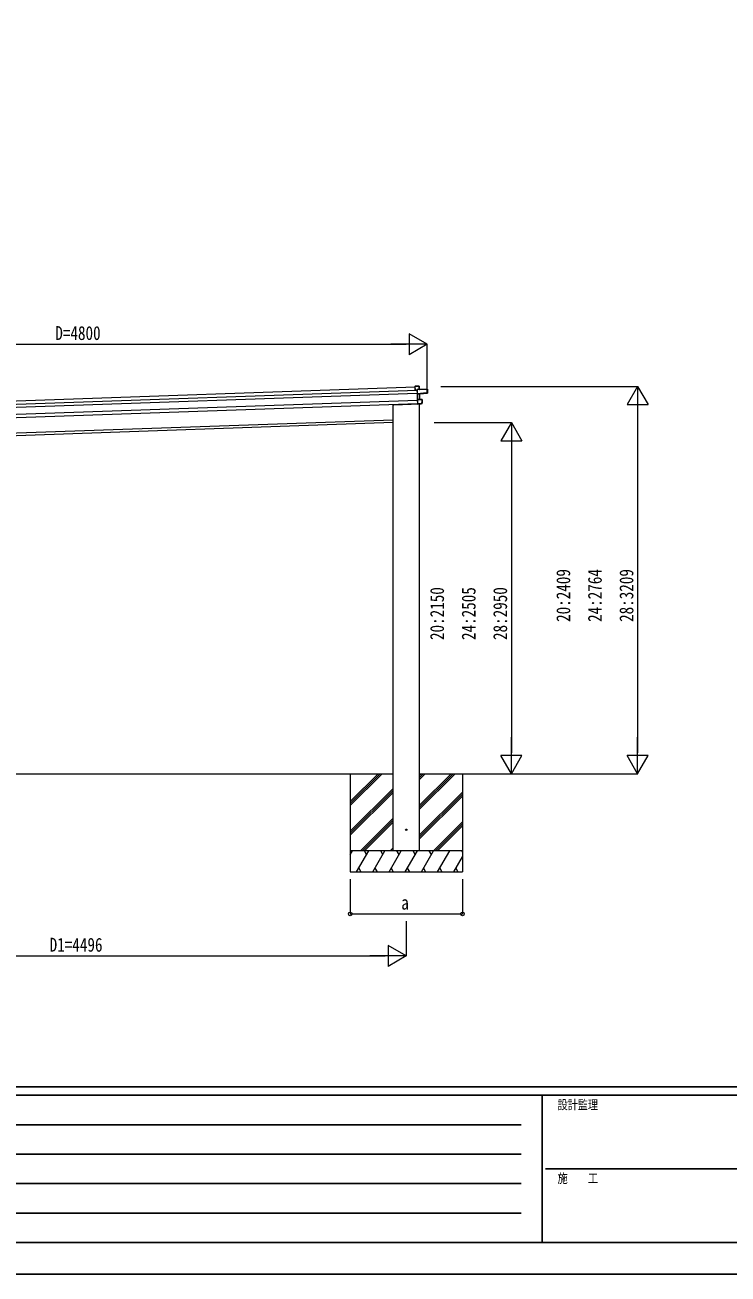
# Model space of a CAD drawing. Units: millimetres, scale not verified. Extents: x -12615 to 12615, y -8910 to 8910.
# Drawn here: x -7603 to -2590, y -8910 to 0 of the extents above; entities that cross this region are included whole.
import ezdxf
from ezdxf.enums import TextEntityAlignment as Align

# ---------------------------------------------------------------- set-up
doc = ezdxf.new("R2010")
doc.units = ezdxf.units.MM
doc.header["$LTSCALE"] = 30
for name, color, linetype, lineweight in [('0-4_YKK_13', 120, 'Continuous', 18), ('0-5_YKK_A1', 120, 'Continuous', 18), ('0-6_YKK_D', 200, 'Continuous', 18)]:
    doc.layers.add(name, color=color, linetype=linetype, lineweight=lineweight)
doc.layers.add('0-7_YKK_ZWAK', color=134, linetype='Continuous')
doc.styles.add('ＭＳ ゴシック', font='')
doc.styles.get('ＭＳ ゴシック').set_extended_font_data('MS Gothic')

msp = doc.modelspace()

# ---------------------------------------------------------------- linework, layer by layer
at = {"layer": '0-4_YKK_13'}
for p, q in [((-4821.9, -2578.53), (-4821.1, -2577.67)), ((-4821.9, -2578.53), (-4821.01, -2604.01)), ((-4820.06, -2603.98), (-4820.97, -2577.99)), ((-4792.45, -2576.5), (-4820.93, -2577.49)), ((-4792.4, -2577), (-4791.93, -2576.98)), ((-4791.13, -2599.97), (-4791.93, -2576.98)), ((-4821.01, -2604.01), (-4820.06, -2603.98)), ((-4806.52, -2603.51), (-4820.06, -2603.98)), ((-4806.14, -2600.78), (-4806.59, -2601.27)), ((-4806.59, -2601.27), (-4806.57, -2602.01)), ((-4806.57, -2602.01), (-4805.77, -2601.15)), ((-4806.57, -2602.01), (-4805.61, -2629.38)), ((-4804.64, -2630.25), (-4805.64, -2601.47)), ((-4804.64, -2630.25), (-4805.61, -2629.38)), ((-4805.61, -2629.38), (-4805.52, -2631.98)), ((-4804.55, -2632.85), (-4805.52, -2631.98)), ((-4805.52, -2631.98), (-4804.13, -2671.91)), ((-4733.65, -2598.46), (-4805.4, -2600.96)), ((-4804.55, -2632.83), (-4804.64, -2630.25)), ((-4790, -2631.47), (-4804.55, -2632.83)), ((-4804.55, -2632.85), (-4804.08, -2633.29)), ((-4803.23, -2670.44), (-4804.55, -2632.85)), ((-4803.35, -2671.08), (-4804.13, -2671.91)), ((-4804.13, -2671.91), (-4803.04, -2702.99)), ((-4804.08, -2633.29), (-4789.98, -2631.97)), ((-4788.62, -2670.82), (-4803.23, -2670.44)), ((-4803.08, -2670.8), (-4803.22, -2670.94)), ((-4771.08, -2671.78), (-4803.22, -2670.94)), ((-4802.08, -2703.4), (-4803.2, -2671.44)), ((-4791.6, -2599.98), (-4791.13, -2599.97)), ((-4789.98, -2631.97), (-4788.62, -2670.82)), ((-4788.15, -2670.86), (-4789.51, -2631.92)), ((-4789.18, -2631.41), (-4732.66, -2625.97)), ((-4771.06, -2672.28), (-4770.59, -2672.26)), ((-4769.7, -2697.78), (-4770.59, -2672.26)), ((-4732.83, -2620.94), (-4740.36, -2621.21)), ((-4740.25, -2624.22), (-4740.36, -2621.21)), ((-4733.13, -2598.94), (-4733.6, -2598.96)), ((-4732.36, -2620.93), (-4733.13, -2598.94)), ((-4732.83, -2620.94), (-4732.36, -2620.93)), ((-4732.73, -2623.87), (-4732.66, -2625.97)), ((-4732.28, -2623.36), (-4732.36, -2620.93)), ((-4732.2, -2625.45), (-4732.28, -2623.36)), ((-4977.68, -2706.25), (-4977.23, -2707.86)), ((-4787.19, -2705.1), (-4972.24, -2711.52)), ((-4802.21, -2703.77), (-4803.04, -2702.99)), ((-4777.59, -2701.05), (-4802.08, -2703.4)), ((-4788.55, -2702.6), (-4788.19, -2705.14)), ((-4787.55, -2702.5), (-4787.19, -2705.1)), ((-4770.17, -2697.79), (-4777.7, -2698.06)), ((-4777.59, -2701.05), (-4777.7, -2698.06)), ((-4777.58, -2701.54), (-4770.07, -2700.82)), ((-4770.17, -2697.79), (-4769.7, -2697.78)), ((-4769.61, -2700.31), (-4769.7, -2697.78))]:
    msp.add_line(p, q, dxfattribs=at)
for points in [[(-4820.93, -2577.49), (-4820.94, -2577.5), (-4820.98, -2577.54), (-4821.03, -2577.6), (-4821.1, -2577.67)], [(-4820.97, -2577.99), (-4792.4, -2577), (-4791.6, -2599.98), (-4805.44, -2600.47)], [(-4805.64, -2601.47), (-4733.6, -2598.96), (-4732.83, -2620.94)], [(-4740.25, -2624.22), (-4804.64, -2630.25), (-4804.64, -2630.25)], [(-4803.22, -2670.94), (-4803.23, -2670.95), (-4803.25, -2670.98), (-4803.29, -2671.02), (-4803.35, -2671.08)], [(-4803.2, -2671.44), (-4771.06, -2672.28), (-4770.17, -2697.79)], [(-4789.57, -2631.93), (-4789.54, -2631.92), (-4789.52, -2631.92), (-4789.51, -2631.92)], [(-4789.18, -2631.41), (-4789.19, -2631.41), (-4789.19, -2631.41)], [(-4788.62, -2670.82), (-4788.53, -2670.83), (-4788.44, -2670.84), (-4788.36, -2670.85), (-4788.29, -2670.85), (-4788.23, -2670.86), (-4788.19, -2670.86), (-4788.16, -2670.86), (-4788.15, -2670.86)], [(-4740.25, -2624.22), (-4740.24, -2624.59), (-4732.73, -2623.87)], [(-4802.21, -2703.77), (-4802.15, -2703.83), (-4802.1, -2703.87), (-4802.08, -2703.89), (-4802.07, -2703.9)], [(-4802.07, -2703.9), (-4777.58, -2701.54), (-4777.59, -2701.05)]]:
    msp.add_lwpolyline(points, dxfattribs=at)
msp.add_circle((-4883.93, -5741.27), 5, dxfattribs=at)
for centre, radius, start, end in [((-4794.47, -2576.94), 2.07, 358.55048, 12.44867), ((-4792.43, -2577), 0.5, 2, 92), ((-4805.41, -2601.47), 1, 92, 137), ((-4803.94, -2598.62), 3.08, 224.50749, 234.22646), ((-4799.26, -2607.19), 8.88, 136.94482, 137.18495), ((-4805.38, -2601.46), 0.5, 92, 137), ((-4803.37, -2600.52), 2.08, 178.55929, 192.42625), ((-4789.52, -2600.03), 2.08, 178.55929, 192.42625), ((-4790.63, -2599.95), 0.5, 182, 272), ((-4787.72, -2631.64), 2.28, 175.72193, 188.26437), ((-4789.09, -2631.89), 0.483, 101.4924, 184.59913), ((-4789.01, -2631.9), 0.5, 95.5, 182), ((-4786.56, -2671), 2.07, 175.06677, 188.93323), ((-4787.65, -2670.85), 0.5, 182, 268.5), ((-4771.09, -2672.28), 0.5, 2, 88.5), ((-4773.12, -2672.1), 2.07, 355.06602, 8.93398), ((-4733.63, -2598.96), 0.5, 2, 92), ((-4735.67, -2598.91), 2.08, 358.55929, 12.42625), ((-4732.7, -2625.47), 0.5, 275.5, 2), ((-4972.41, -2706.53), 5, 195.5, 272), ((-4770.11, -2700.32), 0.5, 275.5, 2)]:
    msp.add_arc(centre, radius, start, end, dxfattribs=at)
for centre, major_axis, ratio, start_param, end_param in [((-4821.44, -2578.01), (-0.017, 0.5), 0.944124, 4.712389, 5.4258501), ((-4806.11, -2601.49), (-0.017, 0.5), 0.944124, 4.712389, 5.4258501), ((-4804.06, -2633.29), (0.488, -0.456), 0.023136, 3.1647827, 4.6883), ((-4803.67, -2671.43), (-0.196, 0.467), 0.921944, 4.3224851, 5.1060198), ((-4802.76, -2670.45), (-0.196, 0.467), 0.921944, 1.1808924, 1.9644271), ((-4790.06, -2631.52), (0.997, 0.096), 0.043579, 0.511902, 1.5070393), ((-4790.01, -2632.02), (0.498, 0.079), 0.086186, 0.4914727, 1.4990874), ((-4790.06, -2631.52), (0.997, 0.096), 0.043579, 0.5090078, 0.511902), ((-4732.78, -2623.37), (0.017, -0.5), 0.999045, 0.0610283, 1.5707963), ((-4802.55, -2703.45), (0.163, 0.48), 0.921944, 4.3187582, 5.1022929)]:
    msp.add_ellipse(centre, major_axis=major_axis, ratio=ratio, start_param=start_param, end_param=end_param, dxfattribs=at)
at = {"layer": '0-5_YKK_A1'}
for p, q in [((-9450.36, -2743.37), (-4821.78, -2581.74)), ((-9463.98, -2768.85), (-4806.42, -2606.21)), ((-9463.28, -2788.85), (-4805.72, -2626.2)), ((-9461.54, -2838.82), (-4803.98, -2676.17)), ((-9460.7, -2862.8), (-4803.14, -2700.16)), ((-4977.68, -5891.27), (-4977.68, -2706.25)), ((-4789.68, -5891.27), (-4789.68, -2702.71)), ((-9285.59, -2966.25), (-4977.68, -2815.82)), ((-4977.68, -2835.83), (-9285.59, -2986.27)), ((-9285.84, -5341.27), (-4977.68, -5341.27)), ((-5283.68, -5341.27), (-5283.68, -6041.27)), ((-5283.68, -5567.9), (-5057.04, -5341.27)), ((-5283.68, -5539.61), (-5085.33, -5341.27)), ((-5283.68, -5553.75), (-5071.25, -5341.33)), ((-4789.68, -5382.26), (-4748.68, -5341.27)), ((-4789.68, -5368.12), (-4762.82, -5341.27)), ((-4789.68, -5353.98), (-4776.96, -5341.27)), ((-4789.68, -5341.27), (-4308.81, -5341.27)), ((-4789.68, -5594.4), (-4536.58, -5341.31)), ((-4789.68, -5580.25), (-4550.73, -5341.31)), ((-4789.68, -5566.11), (-4564.87, -5341.31)), ((-4483.68, -5341.27), (-4483.68, -6041.27)), ((-5283.68, -5751.74), (-4977.68, -5445.75)), ((-5283.68, -5765.88), (-4977.68, -5459.89)), ((-5283.68, -5780.03), (-4977.68, -5474.03)), ((-4789.68, -5778.24), (-4483.68, -5472.25)), ((-4789.68, -5792.38), (-4483.68, -5486.39)), ((-4789.68, -5806.53), (-4483.68, -5500.53)), ((-5211.07, -5891.27), (-4977.68, -5657.88)), ((-5196.93, -5891.27), (-4977.68, -5672.02)), ((-5182.78, -5891.27), (-4977.68, -5686.16)), ((-4690.57, -5891.27), (-4483.68, -5684.38)), ((-4676.43, -5891.27), (-4483.68, -5698.52)), ((-4662.28, -5891.27), (-4483.68, -5712.66)), ((-4998.94, -5891.27), (-4977.68, -5870.01)), ((-4483.68, -5891.27), (-5283.68, -5891.27)), ((-5283.68, -5920.21), (-5266.97, -5891.27)), ((-5281.97, -5917.25), (-5283.68, -5914.29)), ((-5238.1, -6041.27), (-5151.5, -5891.27)), ((-5166.5, -5917.25), (-5181.5, -5891.27)), ((-5122.63, -6041.27), (-5036.03, -5891.27)), ((-5051.03, -5917.25), (-5066.03, -5891.27)), ((-5007.16, -6041.27), (-4920.56, -5891.27)), ((-4935.56, -5917.25), (-4950.56, -5891.27)), ((-4891.69, -6041.27), (-4805.09, -5891.27)), ((-4820.09, -5917.25), (-4835.09, -5891.27)), ((-4776.22, -6041.27), (-4689.62, -5891.27)), ((-4704.62, -5917.25), (-4719.62, -5891.27)), ((-4660.75, -6041.27), (-4574.15, -5891.27)), ((-4545.28, -6041.27), (-4483.68, -5934.57)), ((-4483.68, -5899.93), (-4488.68, -5891.27)), ((-5283.68, -6041.27), (-4483.68, -6041.27)), ((-5223.1, -6015.29), (-5208.1, -6041.27)), ((-5107.63, -6015.29), (-5092.63, -6041.27)), ((-4992.16, -6015.29), (-4977.16, -6041.27)), ((-4876.69, -6015.29), (-4861.69, -6041.27)), ((-4761.22, -6015.29), (-4746.22, -6041.27)), ((-4645.75, -6015.29), (-4630.75, -6041.27)), ((-4530.28, -6015.29), (-4515.28, -6041.27))]:
    msp.add_line(p, q, dxfattribs=at)
at = {"layer": '0-6_YKK_D'}
for p, q in [((-4734.44, -2277.71), (-4864.35, -2202.71)), ((-4864.35, -2202.71), (-4864.35, -2352.71)), ((-9384.44, -2277.71), (-4884.44, -2277.71)), ((-4734.44, -2277.71), (-4994.25, -2277.71)), ((-4734.44, -2277.71), (-4864.35, -2352.71)), ((-4734.44, -2621.92), (-4734.44, -2276.71)), ((-4638.56, -2577.71), (-3233.44, -2577.71)), ((-3234.44, -2577.71), (-3309.44, -2707.61)), ((-3234.44, -2577.71), (-3159.44, -2707.61)), ((-3234.44, -2577.71), (-3234.44, -2837.51)), ((-3309.44, -2707.61), (-3159.44, -2707.61)), ((-3234.44, -2727.71), (-3234.44, -5191.27)), ((-4684.71, -2835.83), (-4133.44, -2835.83)), ((-4134.44, -2835.83), (-4209.44, -2965.73)), ((-4134.44, -2835.83), (-4059.44, -2965.73)), ((-4134.44, -2835.83), (-4134.44, -3095.64)), ((-4209.44, -2965.73), (-4059.44, -2965.73)), ((-4134.44, -2985.83), (-4134.44, -5191.27)), ((-4134.44, -5341.27), (-4134.44, -5081.46)), ((-3234.44, -5341.27), (-3234.44, -5081.46)), ((-4134.44, -5341.27), (-4209.44, -5211.36)), ((-4059.44, -5211.36), (-4209.44, -5211.36)), ((-4134.44, -5341.27), (-4059.44, -5211.36)), ((-3234.44, -5341.27), (-3309.44, -5211.36)), ((-3159.44, -5211.36), (-3309.44, -5211.36)), ((-3234.44, -5341.27), (-3159.44, -5211.36)), ((-4516.44, -5341.27), (-4133.44, -5341.27)), ((-4516.44, -5341.27), (-3233.44, -5341.27)), ((-5283.68, -6092.27), (-5283.68, -6342.27)), ((-4483.68, -6092.27), (-4483.68, -6342.27)), ((-5283.68, -6341.27), (-4483.68, -6341.27)), ((-4883.68, -6393.27), (-4883.68, -6642.27)), ((-4883.68, -6641.27), (-5013.58, -6566.27)), ((-5013.58, -6566.27), (-5013.58, -6716.27)), ((-9229.59, -6641.27), (-5033.68, -6641.27)), ((-4883.68, -6641.27), (-5143.48, -6641.27)), ((-4883.68, -6641.27), (-5013.58, -6716.27))]:
    msp.add_line(p, q, dxfattribs=at)
for centre in [(-5283.68, -6341.27), (-4483.68, -6341.27)]:
    msp.add_circle(centre, 12.75, dxfattribs=at)
at = {"layer": '0-7_YKK_ZWAK'}
for p, q in [((11685.06, -7575), (-11714.94, -7575)), ((-3914.94, -7635), (-11714.94, -7635)), ((-3914.94, -7635), (-3914.94, -8685)), ((-14.94, -7635), (-3914.94, -7635)), ((-11587.44, -7845), (-4064.94, -7845)), ((-11587.44, -8055), (-4064.94, -8055)), ((-3892.44, -8160), (-14.94, -8160)), ((-11587.44, -8265), (-4064.94, -8265)), ((-11587.44, -8475), (-4064.94, -8475)), ((-11714.94, -8685), (-3914.94, -8685)), ((-3914.94, -8685), (-14.94, -8685))]:
    msp.add_line(p, q, dxfattribs=at)
msp.add_lwpolyline([(-12615, -8910), (12615, -8910), (12615, 8910), (-12615, 8910)], close=True, dxfattribs=at)

# ---------------------------------------------------------------- texts
at = {"layer": '0-6_YKK_D', "style": 'ＭＳ ゴシック', "width": 0.8}
for s, p in [('D=4800', (-7386.44, -2276.71)), ('a', (-4919.68, -6340.27)), ('D1=4496', (-7426.83, -6640.27))]:
    msp.add_text(s, height=98.97, dxfattribs=at).set_placement(p, align=Align.BOTTOM_LEFT)
for s, p in [('20:2409', (-3685.44, -4258.29)), ('24:2764', (-3460.44, -4258.29)), ('28:3209', (-3235.44, -4258.29)), ('20:2150', (-4585.44, -4387.35)), ('24:2505', (-4360.44, -4387.35)), ('28:2950', (-4135.44, -4387.35))]:
    msp.add_text(s, height=98.97, rotation=90, dxfattribs=at).set_placement(p, align=Align.BOTTOM_LEFT)
at = {"layer": '0-7_YKK_ZWAK', "style": 'ＭＳ ゴシック', "width": 0.8}
for s, p in [('設計監理', (-3804.94, -7755)), ('施\u3000\u3000工', (-3804.94, -8280))]:
    msp.add_text(s, height=65.98, dxfattribs=at).set_placement(p, align=Align.BOTTOM_LEFT)

doc.saveas('drawing.dxf')
